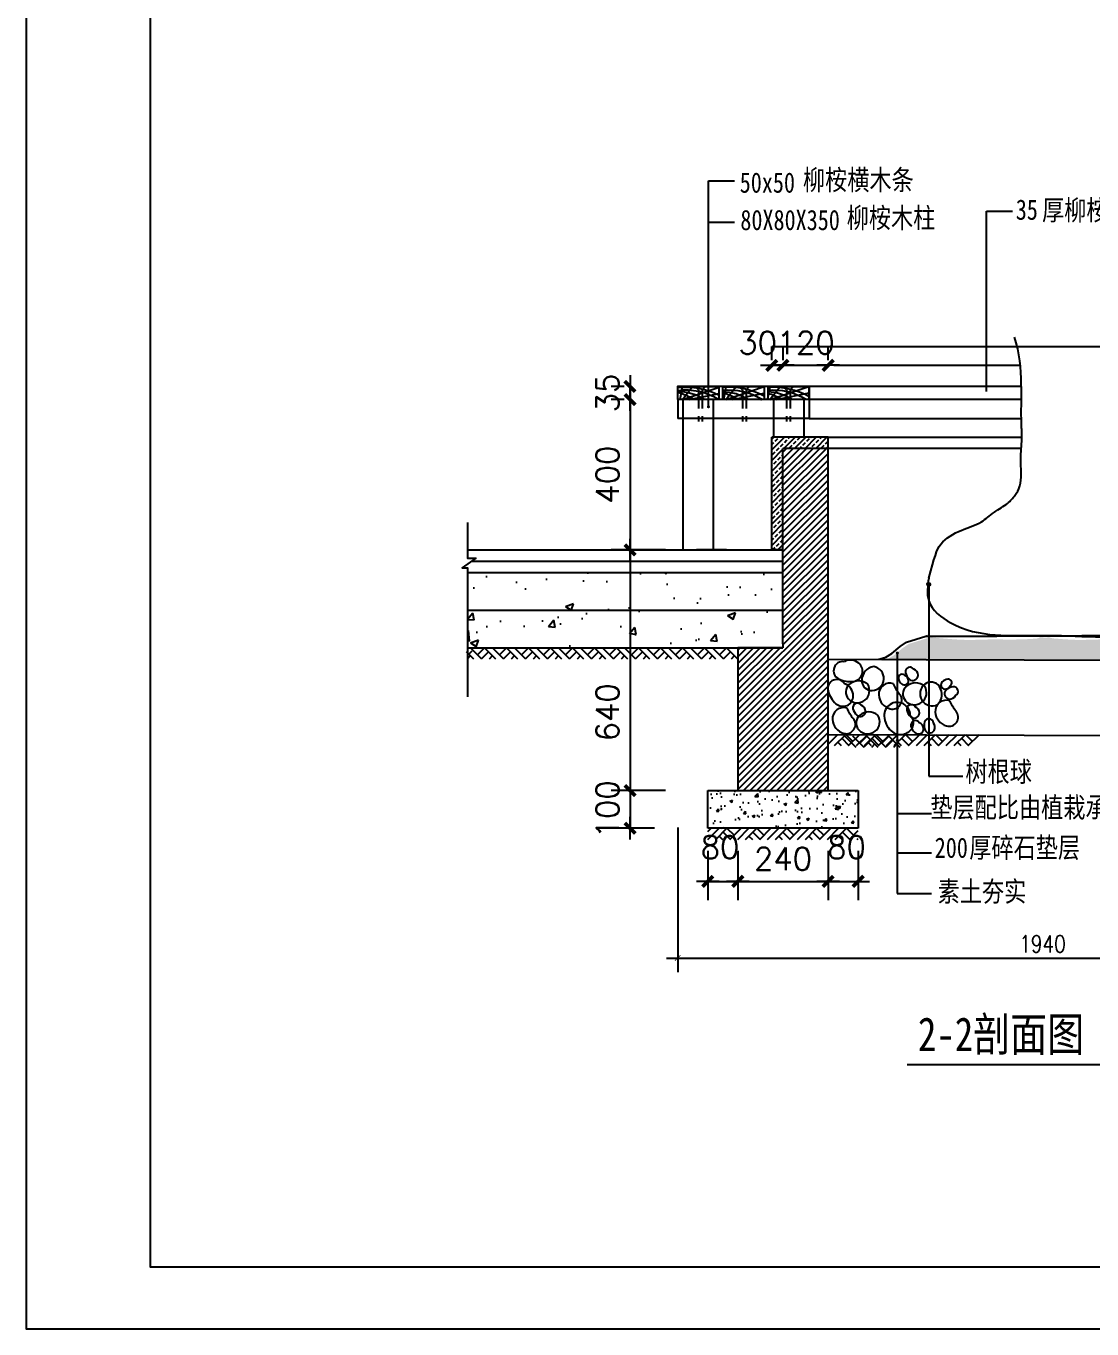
# Model space of a CAD drawing. Extents: x 1035948 to 1665131, y -158296 to 142149.
# Drawn here: x 1198964 to 1201798, y 9089 to 12554 of the extents above; entities that cross this region are included whole.
import ezdxf

# ---------------------------------------------------------------- set-up
doc = ezdxf.new("R2010")
doc.units = 0
doc.header["$LTSCALE"] = 200
doc.header["$MEASUREMENT"] = 0
doc.linetypes.add('DASH', pattern=[0.35, 0.25, -0.1])
doc.layers.get('0').update_dxf_attribs({"linetype": 'CONTINUOUS'})
doc.layers.get('DEFPOINTS').update_dxf_attribs({"linetype": 'CONTINUOUS'})
for name, color, linetype in [('1', 123, 'CONTINUOUS'), ('252', 252, 'CONTINUOUS'), ('HATCH', 7, 'CONTINUOUS'), ('LAYER5', 5, 'CONTINUOUS'), ('new', 7, 'CONTINUOUS'), ('PUB_DIM', 3, 'CONTINUOUS'), ('PUB_HATCH', 7, 'CONTINUOUS'), ('PUB_TEXT', 7, 'CONTINUOUS'), ('PUB_WINDW', 7, 'CONTINUOUS')]:
    doc.layers.add(name, color=color, linetype=linetype)
doc.styles.add('DIM_FONT', font='SIMPLEX.shx', dxfattribs={"width": 0.8})
doc.styles.add('HZ', font='simplex.shx', dxfattribs={"bigfont": 'hztxt.shx'})
doc.styles.add('仿宋', font='simfang0.ttf')
doc.dimstyles.new('DIMN20', dxfattribs={"dimscale": 0.2, "dimtxt": 300, "dimasz": 1, "dimexe": 250, "dimexo": 300, "dimgap": 150, "dimtad": 1, "dimdec": 0, "dimzin": 0, "dimdsep": 46, "dimtxsty": 'DIM_FONT', "dimblk": '_DIMX', "dimcen": 0.09, "dimclrt": 7, "dimadec": 0, "dimazin": 0, "dimtfac": 1, "dimtdec": 0, "dimtix": 1, "dimtmove": 2, "dimatfit": 3, "dimldrblk": '_DIMX', "dimfxl": 0, "dimtolj": 1, "dimtzin": 0, "dimarcsym": 0})
doc.dimstyles.new('DIMN80', dxfattribs={"dimscale": 0.8, "dimtxt": 300, "dimasz": 1, "dimexe": 250, "dimexo": 300, "dimgap": 150, "dimtad": 1, "dimdec": 0, "dimzin": 0, "dimdsep": 46, "dimtxsty": 'DIM_FONT', "dimblk": '_DIMX', "dimcen": 0.09, "dimclrt": 7, "dimadec": 0, "dimazin": 0, "dimtfac": 1, "dimtdec": 0, "dimtix": 1, "dimtmove": 2, "dimatfit": 3, "dimldrblk": '_DIMX', "dimfxl": 0, "dimtolj": 1, "dimtzin": 0, "dimarcsym": 0})
pattern_1 = [(45, (1194170.794, -16386.399), (-8.838835, 8.838835), [])]
pattern_2 = [(45, (1194170.794, -16336.4), (-14.142136, 14.142136), []), (45, (1194184.936, -16336.4), (-14.142136, 14.142136), [10, -5])]

# ---------------------------------------------------------------- blocks, each defined once
blk = doc.blocks.new('_DIMX')
blk.add_line((-150, 0), (150, 0))
at = {"const_width": 50}
blk.add_lwpolyline([(-70, -70), (70, 70)], dxfattribs=at)
blk = doc.blocks.new('*D684')
at = {"layer": 'DEFPOINTS', "color": 0}
for p in [(1200724.1, 11160.2), (1200570, 10520.2), (1200724.1, 10520.2)]:
    blk.add_point(p, dxfattribs=at)
at = {"layer": 'PUB_DIM', "color": 0, "lineweight": -2}
for p, q in [((1200664.1, 11160.2), (1200520, 11160.2)), ((1200570, 11160), (1200570, 10520.4)), ((1200664.1, 10520.2), (1200520, 10520.2))]:
    blk.add_line(p, q, dxfattribs=at)
at = {"layer": 'PUB_DIM', "color": 0, "lineweight": -2, "xscale": 0.2, "yscale": 0.2, "zscale": 0.2}
for p, rotation in [((1200570, 11160.2), 90), ((1200570, 10520.2), 270)]:
    blk.add_blockref('_DIMX', p, dxfattribs=dict(at, rotation=rotation))
at = {"layer": 'PUB_DIM', "color": 7, "insert": (1200510, 10728.5), "char_height": 60, "attachment_point": 5, "rotation": 90, "style": 'HZ'}
blk.add_mtext('\\A1;640', dxfattribs=at)
blk = doc.blocks.new('*D683')
at = {"layer": 'DEFPOINTS', "color": 0}
for p in [(1200694.7, 10520.2), (1200570, 10420.2), (1200694.7, 10420.2)]:
    blk.add_point(p, dxfattribs=at)
at = {"layer": 'PUB_DIM', "color": 0, "lineweight": -2}
for p, q in [((1200634.7, 10520.2), (1200520, 10520.2)), ((1200570, 10520.4), (1200570, 10520.6)), ((1200570, 10520.2), (1200570, 10420.2)), ((1200634.7, 10420.2), (1200520, 10420.2)), ((1200570, 10420), (1200570, 10419.8))]:
    blk.add_line(p, q, dxfattribs=at)
at = {"layer": 'PUB_DIM', "color": 0, "lineweight": -2, "xscale": 0.2, "yscale": 0.2, "zscale": 0.2}
for p, rotation in [((1200570, 10520.2), 270.0000000016675), ((1200570, 10420.2), 90.00000000166753)]:
    blk.add_blockref('_DIMX', p, dxfattribs=dict(at, rotation=rotation))
at = {"layer": 'PUB_DIM', "color": 7, "insert": (1200510, 10470.2), "char_height": 60, "attachment_point": 5, "rotation": 90, "style": 'HZ'}
blk.add_mtext('\\A1;100', dxfattribs=at)
blk = doc.blocks.new('*D682')
at = {"layer": 'DEFPOINTS', "color": 0}
for p in [(1200614.7, 11595.2), (1200570, 11560.2), (1200614.7, 11560.2)]:
    blk.add_point(p, dxfattribs=at)
at = {"layer": 'PUB_DIM', "color": 0, "lineweight": -2}
for p, q in [((1200554.7, 11595.2), (1200520, 11595.2)), ((1200570, 11595.4), (1200570, 11595.6)), ((1200570, 11595.2), (1200570, 11560.2)), ((1200554.7, 11560.2), (1200520, 11560.2)), ((1200570, 11560), (1200570, 11559.8))]:
    blk.add_line(p, q, dxfattribs=at)
at = {"layer": 'PUB_DIM', "color": 0, "lineweight": -2, "xscale": 0.2, "yscale": 0.2, "zscale": 0.2}
for p, rotation in [((1200570, 11595.2), 270), ((1200570, 11560.2), 90)]:
    blk.add_blockref('_DIMX', p, dxfattribs=dict(at, rotation=rotation))
at = {"layer": 'PUB_DIM', "color": 7, "insert": (1200510, 11577.7), "char_height": 60, "attachment_point": 5, "rotation": 90, "style": 'HZ'}
blk.add_mtext('\\A1;35', dxfattribs=at)
blk = doc.blocks.new('*D681')
at = {"layer": 'DEFPOINTS', "color": 0}
for p in [(1200614.7, 11560.2), (1200570, 11160.2), (1200614.7, 11160.2)]:
    blk.add_point(p, dxfattribs=at)
at = {"layer": 'PUB_DIM', "color": 0, "lineweight": -2}
for p, q in [((1200554.7, 11560.2), (1200520, 11560.2)), ((1200570, 11560), (1200570, 11160.4)), ((1200554.7, 11160.2), (1200520, 11160.2))]:
    blk.add_line(p, q, dxfattribs=at)
at = {"layer": 'PUB_DIM', "color": 0, "lineweight": -2, "xscale": 0.2, "yscale": 0.2, "zscale": 0.2}
for p, rotation in [((1200570, 11560.2), 90), ((1200570, 11160.2), 270)]:
    blk.add_blockref('_DIMX', p, dxfattribs=dict(at, rotation=rotation))
at = {"layer": 'PUB_DIM', "color": 7, "insert": (1200510, 11360.2), "char_height": 60, "attachment_point": 5, "rotation": 90, "style": 'HZ'}
blk.add_mtext('\\A1;400', dxfattribs=at)
blk = doc.blocks.new('*D680')
at = {"layer": 'DEFPOINTS', "color": 0}
for p in [(1200976.7, 11651.3), (1200946.7, 11605.1), (1200976.7, 11605.1)]:
    blk.add_point(p, dxfattribs=at)
at = {"layer": 'PUB_DIM', "color": 0, "lineweight": -2}
for p, q in [((1200946.7, 11665.1), (1200946.7, 11701.3)), ((1200976.7, 11665.1), (1200976.7, 11701.3)), ((1200946.5, 11651.3), (1200946.3, 11651.3)), ((1200946.7, 11651.3), (1200976.7, 11651.3)), ((1200976.9, 11651.3), (1200977.1, 11651.3))]:
    blk.add_line(p, q, dxfattribs=at)
at = {"layer": 'PUB_DIM', "color": 0, "lineweight": -2, "xscale": 0.2, "yscale": 0.2, "zscale": 0.2}
blk.add_blockref('_DIMX', (1200946.7, 11651.3), dxfattribs=at)
at = {"layer": 'PUB_DIM', "color": 0, "lineweight": -2, "xscale": 0.2, "yscale": 0.2, "zscale": 0.2, "rotation": 180}
blk.add_blockref('_DIMX', (1200976.7, 11651.3), dxfattribs=at)
at = {"layer": 'PUB_DIM', "color": 7, "insert": (1200909.3, 11711.3), "char_height": 60, "attachment_point": 5, "style": 'HZ'}
blk.add_mtext('\\A1;30', dxfattribs=at)
blk = doc.blocks.new('*D679')
at = {"layer": 'DEFPOINTS', "color": 0}
for p in [(1201096.7, 11651.3), (1200976.7, 11605.1), (1201096.7, 11605.1)]:
    blk.add_point(p, dxfattribs=at)
at = {"layer": 'PUB_DIM', "color": 0, "lineweight": -2}
for p, q in [((1200976.7, 11665.1), (1200976.7, 11701.3)), ((1201096.7, 11665.1), (1201096.7, 11701.3)), ((1200976.5, 11651.3), (1200976.3, 11651.3)), ((1200976.7, 11651.3), (1201096.7, 11651.3)), ((1201096.9, 11651.3), (1201097.1, 11651.3))]:
    blk.add_line(p, q, dxfattribs=at)
at = {"layer": 'PUB_DIM', "color": 0, "lineweight": -2, "xscale": 0.2, "yscale": 0.2, "zscale": 0.2}
blk.add_blockref('_DIMX', (1200976.7, 11651.3), dxfattribs=at)
at = {"layer": 'PUB_DIM', "color": 0, "lineweight": -2, "xscale": 0.2, "yscale": 0.2, "zscale": 0.2, "rotation": 180}
blk.add_blockref('_DIMX', (1201096.7, 11651.3), dxfattribs=at)
at = {"layer": 'PUB_DIM', "color": 7, "insert": (1201036.7, 11711.3), "char_height": 60, "attachment_point": 5, "style": 'HZ'}
blk.add_mtext('\\A1;120', dxfattribs=at)
blk = doc.blocks.new('*D678')
at = {"layer": 'DEFPOINTS', "color": 0}
for p in [(1200976.7, 11651.3), (1200946.7, 11605.1), (1200976.7, 11605.1)]:
    blk.add_point(p, dxfattribs=at)
at = {"layer": 'PUB_DIM', "color": 0, "lineweight": -2}
for p, q in [((1200946.7, 11665.1), (1200946.7, 11701.3)), ((1200976.7, 11665.1), (1200976.7, 11701.3)), ((1200946.5, 11651.3), (1200946.3, 11651.3)), ((1200946.7, 11651.3), (1200976.7, 11651.3)), ((1200976.9, 11651.3), (1200977.1, 11651.3))]:
    blk.add_line(p, q, dxfattribs=at)
at = {"layer": 'PUB_DIM', "color": 0, "lineweight": -2, "xscale": 0.2, "yscale": 0.2, "zscale": 0.2}
blk.add_blockref('_DIMX', (1200946.7, 11651.3), dxfattribs=at)
at = {"layer": 'PUB_DIM', "color": 0, "lineweight": -2, "xscale": 0.2, "yscale": 0.2, "zscale": 0.2, "rotation": 180}
blk.add_blockref('_DIMX', (1200976.7, 11651.3), dxfattribs=at)
at = {"layer": 'PUB_DIM', "color": 7, "insert": (1200909.3, 11711.3), "char_height": 60, "attachment_point": 5, "style": 'HZ'}
blk.add_mtext('\\A1;30', dxfattribs=at)
blk = doc.blocks.new('*D677')
at = {"layer": 'DEFPOINTS', "color": 0}
for p in [(1201096.7, 11651.3), (1200976.7, 11605.1), (1201096.7, 11605.1)]:
    blk.add_point(p, dxfattribs=at)
at = {"layer": 'PUB_DIM', "color": 0, "lineweight": -2}
for p, q in [((1200976.7, 11665.1), (1200976.7, 11701.3)), ((1201096.7, 11665.1), (1201096.7, 11701.3)), ((1200976.5, 11651.3), (1200976.3, 11651.3)), ((1200976.7, 11651.3), (1201096.7, 11651.3)), ((1201096.9, 11651.3), (1201097.1, 11651.3))]:
    blk.add_line(p, q, dxfattribs=at)
at = {"layer": 'PUB_DIM', "color": 0, "lineweight": -2, "xscale": 0.2, "yscale": 0.2, "zscale": 0.2}
blk.add_blockref('_DIMX', (1200976.7, 11651.3), dxfattribs=at)
at = {"layer": 'PUB_DIM', "color": 0, "lineweight": -2, "xscale": 0.2, "yscale": 0.2, "zscale": 0.2, "rotation": 180}
blk.add_blockref('_DIMX', (1201096.7, 11651.3), dxfattribs=at)
at = {"layer": 'PUB_DIM', "color": 7, "insert": (1201036.7, 11711.3), "char_height": 60, "attachment_point": 5, "style": 'HZ'}
blk.add_mtext('\\A1;120', dxfattribs=at)
blk = doc.blocks.new('*D676')
at = {"layer": 'DEFPOINTS', "color": 0}
for p in [(1201096.7, 10420.2), (1201176.7, 10420.2), (1201176.7, 10278.8)]:
    blk.add_point(p, dxfattribs=at)
at = {"layer": 'PUB_DIM', "color": 0, "lineweight": -2}
for p, q in [((1201096.7, 10360.2), (1201096.7, 10228.8)), ((1201176.7, 10360.2), (1201176.7, 10228.8)), ((1201096.9, 10278.8), (1201176.5, 10278.8))]:
    blk.add_line(p, q, dxfattribs=at)
at = {"layer": 'PUB_DIM', "color": 0, "lineweight": -2, "xscale": 0.2, "yscale": 0.2, "zscale": 0.2}
for p, rotation in [((1201096.7, 10278.8), 180.0000000016675), ((1201176.7, 10278.8), 1.667526652835144e-09)]:
    blk.add_blockref('_DIMX', p, dxfattribs=dict(at, rotation=rotation))
at = {"layer": 'PUB_DIM', "color": 7, "insert": (1201145.6, 10369.7), "char_height": 60, "attachment_point": 5, "rotation": 0, "style": 'HZ'}
blk.add_mtext('\\A1;80', dxfattribs=at)
blk = doc.blocks.new('*D675')
at = {"layer": 'DEFPOINTS', "color": 0}
for p in [(1200856.7, 10420.2), (1201096.7, 10420.2), (1201096.7, 10278.8)]:
    blk.add_point(p, dxfattribs=at)
at = {"layer": 'PUB_DIM', "color": 0, "lineweight": -2}
for p, q in [((1200856.7, 10360.2), (1200856.7, 10228.8)), ((1201096.7, 10360.2), (1201096.7, 10228.8)), ((1200856.9, 10278.8), (1201096.5, 10278.8))]:
    blk.add_line(p, q, dxfattribs=at)
at = {"layer": 'PUB_DIM', "color": 0, "lineweight": -2, "xscale": 0.2, "yscale": 0.2, "zscale": 0.2}
for p, rotation in [((1200856.7, 10278.8), 180.0000000016675), ((1201096.7, 10278.8), 1.667526652835144e-09)]:
    blk.add_blockref('_DIMX', p, dxfattribs=dict(at, rotation=rotation))
at = {"layer": 'PUB_DIM', "color": 7, "insert": (1200976.7, 10338.8), "char_height": 60, "attachment_point": 5, "rotation": 0, "style": 'HZ'}
blk.add_mtext('\\A1;240', dxfattribs=at)
blk = doc.blocks.new('*D674')
at = {"layer": 'DEFPOINTS', "color": 0}
for p in [(1200776.7, 10420.2), (1200856.7, 10420.2), (1200856.7, 10278.8)]:
    blk.add_point(p, dxfattribs=at)
at = {"layer": 'PUB_DIM', "color": 0, "lineweight": -2}
for p, q in [((1200776.7, 10360.2), (1200776.7, 10228.8)), ((1200856.7, 10360.2), (1200856.7, 10228.8)), ((1200776.9, 10278.8), (1200856.5, 10278.8))]:
    blk.add_line(p, q, dxfattribs=at)
at = {"layer": 'PUB_DIM', "color": 0, "lineweight": -2, "xscale": 0.2, "yscale": 0.2, "zscale": 0.2}
for p, rotation in [((1200776.7, 10278.8), 180.0000000016675), ((1200856.7, 10278.8), 1.667526652835144e-09)]:
    blk.add_blockref('_DIMX', p, dxfattribs=dict(at, rotation=rotation))
at = {"layer": 'PUB_DIM', "color": 7, "insert": (1200809.1, 10369.7), "char_height": 60, "attachment_point": 5, "rotation": 0, "style": 'HZ'}
blk.add_mtext('\\A1;80', dxfattribs=at)
blk = doc.blocks.new('_ARCHTICK')
at = {"color": 0, "linetype": 'ByBlock', "const_width": 0.15}
blk.add_lwpolyline([(-0.5, -0.5), (0.5, 0.5)], dxfattribs=at)
blk = doc.blocks.new('*D673')
at = {"layer": 'DEFPOINTS', "color": 0}
for p in [(1200696.7, 10482), (1202636.7, 10482), (1202636.7, 10075)]:
    blk.add_point(p, dxfattribs=at)
at = {"layer": 'PUB_DIM', "color": 0, "lineweight": -2}
for p, q in [((1200696.7, 10422), (1200696.7, 10037.5)), ((1202636.7, 10422), (1202636.7, 10037.5)), ((1200666.7, 10075), (1202666.7, 10075))]:
    blk.add_line(p, q, dxfattribs=at)
at = {"layer": 'PUB_DIM', "color": 0, "lineweight": -2, "xscale": 15, "yscale": 15, "zscale": 15, "rotation": 180}
blk.add_blockref('_ARCHTICK', (1200696.7, 10075), dxfattribs=at)
at = {"layer": 'PUB_DIM', "color": 0, "lineweight": -2, "xscale": 15, "yscale": 15, "zscale": 15}
blk.add_blockref('_ARCHTICK', (1202636.7, 10075), dxfattribs=at)
at = {"layer": 'PUB_DIM', "color": 7, "insert": (1201666.7, 10112.5), "char_height": 45, "attachment_point": 5, "style": 'DIM_FONT'}
blk.add_mtext('\\A1;1940', dxfattribs=at)

msp = doc.modelspace()

# ---------------------------------------------------------------- hatches: boundary and pattern name
h = msp.add_hatch()
h.set_pattern_fill('AR-CONC', color=256, scale=30, style=0)
h.set_pattern_definition([(50, (27411.55, -16081.58), (215.178055, -18.82564), [22.5, -247.5]), (355, (27411.55, -16081.58), (-41.6254, 225.65764), [18, -198]), (100.4514, (27429.48, -16083.14), (173.552815, 206.831863), [19.122057, -210.342634]), (46.1842, (27411.55, -16021.58), (320.172315, -49.655704), [33.75, -371.25]), (96.6356, (27438.23, -16025.7), (280.39881, 292.23536), [28.68309, -315.5139]), (351.1842, (27411.55, -16021.58), (280.39858, 292.23558), [27, -297]), (21, (27441.55, -16036.58), (179.072116, -120.785667), [22.5, -247.5]), (326, (27441.55, -16036.58), (72.9946, 217.545014), [18, -198]), (71.4514, (27456.47, -16046.64), (252.06679, 96.75915), [19.122057, -210.342634]), (37.5, (27411.55, -16081.58), (3.6479566, 99.868156), [0, -195.6, 0, -201, 0, -198.75]), (7.5, (27411.55, -16081.58), (78.920861, 118.323514), [0, -114.6, 0, -191.1, 0, -75.75]), (327.5, (27344.65, -16081.58), (160.146731, -6.7664615), [0, -75, 0, -234, 0, -310.5]), (317.5, (27314.65, -16081.58), (174.95585, 30.031495), [0, -97.5, 0, -155.4, 0, -220.5])])
h.paths.add_polyline_path([(1200138.23799, 11000.17721), (1200138.23799, 10900.17721), (1200976.68373, 10900.17721), (1200976.68373, 10910.17721), (1200976.68373, 11000.17721)])
h.paths.add_polyline_path([(1200976.68373, 11000.17721), (1200976.68373, 11100.17721), (1200138.23799, 11100.17721), (1200138.23799, 11000.17721)])
at = {"layer": 'HATCH'}
h = msp.add_hatch(dxfattribs=at)
h.set_pattern_fill('ANSI33', color=256, scale=80, style=0)
h.set_pattern_definition(pattern_2)
h.paths.add_polyline_path([(1200976.68373, 11160.17721), (1200946.68373, 11160.17721), (1200946.68373, 11460.17721), (1201096.68373, 11460.17721), (1201096.68373, 11430.17721), (1200976.68373, 11430.17721)])
h = msp.add_hatch(dxfattribs=at)
h.set_pattern_fill('ANSI33', color=256, scale=80, style=0)
h.set_pattern_definition(pattern_2)
h.paths.add_polyline_path([(1200976.68373, 11430.17721), (1201096.68373, 11430.17721), (1201096.68373, 11460.17721), (1200946.68373, 11460.17721), (1200946.68373, 11160.17721), (1200976.68373, 11160.17721)])
h = msp.add_hatch(dxfattribs=at)
h.set_pattern_fill('AR-SAND', color=252, scale=0.2, style=0)
h.set_pattern_definition([(37.5, (1004661.427, -846.874), (-0.32000626, 9.78826475), [0, -7.7216, 0, -8.636, 0, -8.255]), (7.5, (1004661.427, -846.874), (8.9904657, 14.336502), [0, -4.1656, 0, -6.9596, 0, -2.667]), (327.5, (1004655.179, -846.874), (15.8198474, 0.0287437), [0, -2.54, 0, -9.144, 0, -11.938]), (317.5, (1004655.179, -846.874), (15.27112905, 4.4585865), [0, -1.27, 0, -5.9944, 0, -6.858])])
h.paths.add_polyline_path([(1201795.88332, 10865.21172), (1201763.54582, 10880.12918), (1201746.49102, 10890.61914), (1201728.12431, 10906.35407), (1201700.57425, 10923.40025), (1201683.28453, 10927.90834), (1201680.79897, 10927.56509), (1201673.51474, 10926.69098), (1201666.30711, 10925.93463), (1201659.19135, 10925.27351), (1201652.18273, 10924.6851), (1201645.2813, 10924.15104), (1201638.4264, 10923.66973), (1201631.54218, 10923.24373), (1201624.55279, 10922.87559), (1201617.38236, 10922.56788), (1201609.95504, 10922.32317), (1201602.19498, 10922.14402), (1201594.02632, 10922.03298), (1201585.40778, 10921.98912), (1201576.43641, 10921.99742), (1201567.24382, 10922.03936), (1201557.96163, 10922.09643), (1201548.72146, 10922.15009), (1201539.65491, 10922.18184), (1201530.89362, 10922.17314), (1201522.56919, 10922.10549), (1201514.77246, 10921.96775), (1201507.43117, 10921.77835), (1201500.43226, 10921.56312), (1201493.66268, 10921.3479), (1201487.00938, 10921.1585), (1201480.35932, 10921.02075), (1201473.59943, 10920.96049), (1201466.61667, 10921.00353), (1201459.3261, 10921.16892), (1201451.7552, 10921.44851), (1201443.95958, 10921.82736), (1201435.99484, 10922.29055), (1201427.91657, 10922.82313), (1201419.78037, 10923.41018), (1201411.64185, 10924.03675), (1201403.5566, 10924.68792), (1201395.57581, 10925.35464), (1201387.73307, 10926.0515), (1201380.05753, 10926.79897), (1201372.57838, 10927.61751), (1201366.54623, 10928.37435), (1201362.10205, 10926.02274), (1201310.93765, 10910.28781), (1201293.88285, 10898.4866), (1201271.58042, 10880.12918), (1201255.83753, 10870.95047), (1201236.69871, 10865.21172)])
h = msp.add_hatch(dxfattribs=at)
h.set_pattern_fill('AR-SAND', color=252, scale=0.2, style=0)
h.set_pattern_definition([(37.5, (1004955.832, -846.874), (-0.32000626, 9.78826475), [0, -7.7216, 0, -8.636, 0, -8.255]), (7.5, (1004955.832, -846.874), (8.9904657, 14.336502), [0, -4.1656, 0, -6.9596, 0, -2.667]), (327.5, (1004949.584, -846.874), (15.8198474, 0.0287437), [0, -2.54, 0, -9.144, 0, -11.938]), (317.5, (1004949.584, -846.874), (15.27112905, 4.4585865), [0, -1.27, 0, -5.9944, 0, -6.858])])
h.paths.add_polyline_path([(1202090.28849, 10865.21172), (1202057.95099, 10880.12918), (1202040.89619, 10890.61914), (1202022.52948, 10906.35407), (1201994.97942, 10923.40025), (1201977.6897, 10927.90834), (1201975.20415, 10927.56509), (1201967.91991, 10926.69098), (1201960.71229, 10925.93463), (1201953.59653, 10925.27351), (1201946.5879, 10924.6851), (1201939.68647, 10924.15104), (1201932.83158, 10923.66973), (1201925.94736, 10923.24373), (1201918.95796, 10922.87559), (1201911.78753, 10922.56788), (1201904.36021, 10922.32317), (1201896.60015, 10922.14402), (1201888.43149, 10922.03298), (1201879.81296, 10921.98912), (1201870.84159, 10921.99742), (1201861.649, 10922.03936), (1201852.36681, 10922.09643), (1201843.12663, 10922.15009), (1201834.06009, 10922.18184), (1201825.29879, 10922.17314), (1201816.97436, 10922.10549), (1201809.17764, 10921.96775), (1201801.83635, 10921.77835), (1201794.83744, 10921.56312), (1201788.06786, 10921.3479), (1201781.41456, 10921.1585), (1201774.76449, 10921.02075), (1201768.0046, 10920.96049), (1201761.02184, 10921.00353), (1201753.73127, 10921.16892), (1201746.16037, 10921.44851), (1201738.36475, 10921.82736), (1201730.40001, 10922.29055), (1201722.32174, 10922.82313), (1201714.18554, 10923.41018), (1201706.04702, 10924.03675), (1201697.96177, 10924.68792), (1201689.98098, 10925.35464), (1201682.13824, 10926.0515), (1201674.46271, 10926.79897), (1201666.98356, 10927.61751), (1201660.9514, 10928.37435), (1201656.50723, 10926.02274), (1201605.34283, 10910.28781), (1201588.28803, 10898.4866), (1201565.9856, 10880.12918), (1201550.2427, 10870.95047), (1201531.10388, 10865.21172)])
at = {"layer": 'new'}
h = msp.add_hatch(dxfattribs=at)
h.set_pattern_fill('ANSI31', color=6, scale=100, style=0)
h.set_pattern_definition(pattern_1)
h.paths.add_polyline_path([(1200976.68373, 11430.17721), (1201096.68373, 11430.17721), (1201096.68373, 10520.17721), (1200856.68373, 10520.17721), (1200856.68373, 10900.17721), (1200976.68373, 10900.17721), (1200976.68373, 10910.17721)])
h = msp.add_hatch(dxfattribs=at)
h.set_pattern_fill('ANSI31', color=6, scale=100, style=0)
h.set_pattern_definition(pattern_1)
h.paths.add_polyline_path([(1200976.68373, 10910.17721), (1200976.68373, 10900.17721), (1200856.68373, 10900.17721), (1200856.68373, 10520.17721), (1201096.68373, 10520.17721), (1201096.68373, 11430.17721), (1200976.68373, 11430.17721)])
h = msp.add_hatch(dxfattribs=at)
h.set_pattern_fill('AN33C', color=6, scale=100, style=0)
h.set_pattern_definition([(50, (1194170.794, -16336.4), (71.72602, -6.27521), [7.5, -82.5]), (355, (1194170.794, -16336.4), (-13.87513, 75.21921), [6, -66]), (100.4514, (1194176.77, -16336.92), (57.85094, 68.94395), [6.37402, -70.11421]), (46.1842, (1194170.79, -16316.4), (106.7241, -16.5519), [11.25, -123.75]), (96.6356, (1194179.69, -16317.78), (93.46627, 97.4118), [9.56103, -105.1713]), (351.1842, (1194170.79, -16316.4), (93.4662, 97.41186), [9, -99]), (21, (1194180.794, -16321.4), (59.6907, -40.26189), [7.5, -82.5]), (326, (1194180.794, -16321.4), (24.33153, 72.515), [6, -66]), (71.4514, (1194185.77, -16324.754), (84.02226, 32.25305), [6.37402, -70.11421]), (37.5, (1194170.794, -16336.4), (1.215986, 33.289385), [0, -65.2, 0, -67, 0, -66.25]), (7.5, (1194170.794, -16336.4), (26.306954, 39.44117), [0, -38.2, 0, -63.7, 0, -25.25]), (327.5, (1194148.494, -16336.4), (53.382244, -2.255487), [0, -25, 0, -78, 0, -103.5]), (317.5, (1194138.494, -16336.4), (58.31862, 10.0105), [0, -32.5, 0, -51.8, 0, -73.5])])
h.paths.add_polyline_path([(1200856.68373, 10520.17721), (1200776.68373, 10520.17721), (1200776.68373, 10420.17721), (1200876.68373, 10420.17721), (1200976.68373, 10420.17721), (1201176.68373, 10420.17721), (1201176.68373, 10520.17721), (1201096.68373, 10520.17721)])
at = {"layer": 'PUB_TEXT'}
for points in [[(1200774.16571, 11541.01342, 1), (1200782.70819, 11541.01342, 1)], [(1200774.16571, 11541.01342, 1), (1200782.70819, 11541.01342, 1)], [(1201359.88585, 11068.83265, 1.000003197), (1201368.42834, 11068.83265, 1.000003197)], [(1201276.40096, 10885.95472, 1), (1201284.94345, 10885.95472, 1)], [(1201276.38709, 10738.86365, 1), (1201284.92958, 10738.86365, 1)], [(1201276.38709, 10653.97444, 1), (1201284.92958, 10653.97444, 1)]]:
    msp.add_hatch(color=256, dxfattribs=at).paths.add_polyline_path(points)

# ---------------------------------------------------------------- linework, layer by layer
for p, q in [((1200696.68373, 11595.17721), (1200806.68373, 11595.17721)), ((1200696.68373, 11560.17721), (1200696.68373, 11595.17721)), ((1200806.68373, 11560.17721), (1200806.68373, 11595.17721)), ((1200806.68373, 11560.17721), (1200806.68373, 11595.17721)), ((1200816.68373, 11560.17721), (1200816.68373, 11595.17721)), ((1200816.68373, 11595.17721), (1200926.68373, 11595.17721)), ((1200816.68373, 11560.17721), (1200816.68373, 11595.17721)), ((1200816.68373, 11595.17721), (1200926.68373, 11595.17721)), ((1200926.68373, 11595.17721), (1200926.68373, 11560.17721)), ((1200926.68373, 11595.17721), (1200926.68373, 11560.17721)), ((1200936.68373, 11595.17721), (1200936.68373, 11560.17721)), ((1200936.68373, 11595.17721), (1201046.68373, 11595.17721)), ((1200936.68373, 11595.17721), (1200936.68373, 11560.17721)), ((1200936.68373, 11595.17721), (1201046.68373, 11595.17721)), ((1201046.68373, 11595.17721), (1201046.68373, 11560.17721)), ((1201046.68373, 11595.17721), (1201046.68373, 11560.17721)), ((1200806.68373, 11560.17721), (1200696.68373, 11560.17721)), ((1200926.68373, 11560.17721), (1200816.68373, 11560.17721)), ((1200926.68373, 11560.17721), (1200816.68373, 11560.17721)), ((1201046.68373, 11560.17721), (1200936.68373, 11560.17721)), ((1201046.68373, 11560.17721), (1200936.68373, 11560.17721)), ((1200946.68373, 11160.17721), (1200946.68373, 11460.17721)), ((1201096.68373, 11460.17721), (1200946.68373, 11460.17721)), ((1200946.68373, 11160.17721), (1200946.68373, 11460.17721)), ((1201096.68373, 11460.17721), (1200946.68373, 11460.17721)), ((1201096.68373, 10520.17721), (1201096.68373, 11460.17721)), ((1201096.68373, 11430.17721), (1200976.68373, 11430.17721)), ((1200976.68373, 10910.17721), (1200976.68373, 11430.17721)), ((1201096.68373, 11430.17721), (1200976.68373, 11430.17721)), ((1200976.68373, 10910.17721), (1200976.68373, 11430.17721)), ((1200138.23799, 11160.17721), (1200976.68373, 11160.17721)), ((1200826.68373, 11160.17721), (1200746.68373, 11160.17721)), ((1200826.68373, 11160.17721), (1200746.68373, 11160.17721)), ((1200976.68373, 11160.17721), (1200946.68373, 11160.17721)), ((1200976.68373, 11160.17721), (1200946.68373, 11160.17721)), ((1200148.70573, 11130.17721), (1200976.68373, 11130.17721)), ((1200138.23799, 11100.17721), (1200976.68373, 11100.17721)), ((1200138.23799, 11000.17721), (1200976.68373, 11000.17721)), ((1200138.23799, 10900.17721), (1200976.68373, 10900.17721)), ((1200138.23799, 10900.17721), (1200976.68373, 10900.17721)), ((1201096.68373, 10669.75397), (1202236.68373, 10665.21167))]:
    msp.add_line(p, q)
at = {"color": 252}
for p, q in [((1200154.68373, 10870.17721), (1200135.18373, 10889.67721)), ((1200175.68373, 10870.17721), (1200145.68373, 10900.17721)), ((1200183.18373, 10900.17721), (1200164.43373, 10881.42721)), ((1200193.68373, 10889.67721), (1200174.93373, 10870.92721)), ((1200213.18373, 10870.17721), (1200183.18373, 10900.17721)), ((1200234.18373, 10870.17721), (1200204.18373, 10900.17721)), ((1200241.68373, 10900.17721), (1200222.93373, 10881.42721)), ((1200252.18373, 10889.67721), (1200233.43373, 10870.92721)), ((1200271.68373, 10870.17721), (1200241.68373, 10900.17721)), ((1200292.68373, 10870.17721), (1200262.68373, 10900.17721)), ((1200300.18373, 10900.17721), (1200281.43373, 10881.42721)), ((1200310.68373, 10889.67721), (1200291.93373, 10870.92721)), ((1200330.18373, 10870.17721), (1200300.18373, 10900.17721)), ((1200351.18373, 10870.17721), (1200321.18373, 10900.17721)), ((1200358.68373, 10900.17721), (1200339.93373, 10881.42721)), ((1200369.18373, 10889.67721), (1200350.43373, 10870.92721)), ((1200388.68373, 10870.17721), (1200358.68373, 10900.17721)), ((1200409.68373, 10870.17721), (1200379.68373, 10900.17721)), ((1200417.18373, 10900.17721), (1200398.43373, 10881.42721)), ((1200427.68373, 10889.67721), (1200408.93373, 10870.92721)), ((1200447.18373, 10870.17721), (1200417.18373, 10900.17721)), ((1200468.18373, 10870.17721), (1200438.18373, 10900.17721)), ((1200475.68373, 10900.17721), (1200456.93373, 10881.42721)), ((1200486.18373, 10889.67721), (1200467.43373, 10870.92721)), ((1200505.68373, 10870.17721), (1200475.68373, 10900.17721)), ((1200526.68373, 10870.17721), (1200496.68373, 10900.17721)), ((1200534.18373, 10900.17721), (1200515.43373, 10881.42721)), ((1200544.68373, 10889.67721), (1200525.93373, 10870.92721)), ((1200564.18373, 10870.17721), (1200534.18373, 10900.17721)), ((1200585.18373, 10870.17721), (1200555.18373, 10900.17721)), ((1200592.68373, 10900.17721), (1200573.93373, 10881.42721)), ((1200603.18373, 10889.67721), (1200584.43373, 10870.92721)), ((1200622.68373, 10870.17721), (1200592.68373, 10900.17721)), ((1200643.68373, 10870.17721), (1200613.68373, 10900.17721)), ((1200651.18373, 10900.17721), (1200632.43373, 10881.42721)), ((1200661.68373, 10889.67721), (1200642.93373, 10870.92721)), ((1200681.18373, 10870.17721), (1200651.18373, 10900.17721)), ((1200702.18373, 10870.17721), (1200672.18373, 10900.17721)), ((1200709.68373, 10900.17721), (1200690.93373, 10881.42721)), ((1200720.18373, 10889.67721), (1200701.43373, 10870.92721)), ((1200739.68373, 10870.17721), (1200709.68373, 10900.17721)), ((1200760.68373, 10870.17721), (1200730.68373, 10900.17721)), ((1200768.18373, 10900.17721), (1200749.43373, 10881.42721)), ((1200778.68373, 10889.67721), (1200759.93373, 10870.92721)), ((1200798.18373, 10870.17721), (1200768.18373, 10900.17721)), ((1200819.18373, 10870.17721), (1200789.18373, 10900.17721)), ((1200826.68373, 10900.17721), (1200807.93373, 10881.42721)), ((1200837.18373, 10889.67721), (1200818.43373, 10870.92721)), ((1200856.68373, 10870.17721), (1200826.68373, 10900.17721)), ((1200145.68373, 10879.17721), (1200136.68373, 10870.17721)), ((1200204.18373, 10879.17721), (1200195.18373, 10870.17721)), ((1200262.68373, 10879.17721), (1200253.68373, 10870.17721)), ((1200321.18373, 10879.17721), (1200312.18373, 10870.17721)), ((1200379.68373, 10879.17721), (1200370.68373, 10870.17721)), ((1200438.18373, 10879.17721), (1200429.18373, 10870.17721)), ((1200496.68373, 10879.17721), (1200487.68373, 10870.17721)), ((1200555.18373, 10879.17721), (1200546.18373, 10870.17721)), ((1200613.68373, 10879.17721), (1200604.68373, 10870.17721)), ((1200672.18373, 10879.17721), (1200663.18373, 10870.17721)), ((1200730.68373, 10879.17721), (1200721.68373, 10870.17721)), ((1200789.18373, 10879.17721), (1200780.18373, 10870.17721)), ((1200847.68373, 10879.17721), (1200838.68373, 10870.17721)), ((1201096.68373, 10643.75397), (1201122.68373, 10669.75397)), ((1201113.68373, 10639.75397), (1201143.68373, 10669.75397)), ((1201122.68373, 10648.75397), (1201131.68373, 10639.75397)), ((1201133.18373, 10659.25397), (1201151.93373, 10640.50397)), ((1201171.21812, 10635.21167), (1201141.21812, 10665.21167)), ((1201143.68373, 10669.75397), (1201162.43373, 10651.00397)), ((1201151.18373, 10639.75397), (1201181.18373, 10669.75397)), ((1201192.21812, 10635.21167), (1201162.21812, 10665.21167)), ((1201172.18373, 10639.75397), (1201202.18373, 10669.75397)), ((1201199.71812, 10665.21167), (1201180.96812, 10646.46167)), ((1201210.21812, 10654.71167), (1201191.46812, 10635.96167)), ((1201193.18373, 10639.75397), (1201223.18373, 10669.75397)), ((1201229.71812, 10635.21167), (1201199.71812, 10665.21167)), ((1201202.18373, 10648.75397), (1201211.18373, 10639.75397)), ((1201220.71812, 10644.21167), (1201211.71812, 10635.21167)), ((1201212.68373, 10659.25397), (1201231.43373, 10640.50397)), ((1201250.71812, 10635.21167), (1201220.71812, 10665.21167)), ((1201223.18373, 10669.75397), (1201241.93373, 10651.00397)), ((1201223.18373, 10669.75397), (1201241.93373, 10651.00397)), ((1201230.68373, 10639.75397), (1201260.68373, 10669.75397)), ((1201258.21812, 10665.21167), (1201239.46812, 10646.46167)), ((1201268.71812, 10654.71167), (1201249.96812, 10635.96167)), ((1201251.68373, 10639.75397), (1201281.68373, 10669.75397)), ((1201288.21812, 10635.21167), (1201258.21812, 10665.21167)), ((1201279.21812, 10644.21167), (1201270.21812, 10635.21167)), ((1201272.68373, 10639.75397), (1201302.68373, 10669.75397)), ((1201281.68373, 10648.75397), (1201290.68373, 10639.75397)), ((1201292.18373, 10659.25397), (1201310.93373, 10640.50397)), ((1201302.68373, 10669.75397), (1201321.43373, 10651.00397)), ((1201310.18373, 10639.75397), (1201340.18373, 10669.75397)), ((1201331.18373, 10639.75397), (1201361.18373, 10669.75397)), ((1201352.18373, 10639.75397), (1201382.18373, 10669.75397)), ((1201361.18373, 10648.75397), (1201370.18373, 10639.75397)), ((1201371.68373, 10659.25397), (1201390.43373, 10640.50397)), ((1201382.18373, 10669.75397), (1201400.93373, 10651.00397)), ((1201389.68373, 10639.75397), (1201419.68373, 10669.75397)), ((1201410.68373, 10639.75397), (1201440.68373, 10669.75397)), ((1201431.68373, 10639.75397), (1201461.68373, 10669.75397)), ((1201440.68373, 10648.75397), (1201449.68373, 10639.75397)), ((1201451.18373, 10659.25397), (1201469.93373, 10640.50397)), ((1201461.68373, 10669.75397), (1201480.43373, 10651.00397)), ((1201469.18373, 10639.75397), (1201499.18373, 10669.75397))]:
    msp.add_line(p, q, dxfattribs=at)
at = {"color": 151}
msp.add_lwpolyline([(1208765.23416, 9088.51561), (1208765.23416, 16018.51561), (1198964.23416, 16018.51561), (1198964.23416, 9088.51561)], close=True, dxfattribs=at)
at = {"color": 5}
msp.add_lwpolyline([(1208600.23416, 9253.51561), (1208600.23416, 15853.51561), (1199294.23416, 15853.51561), (1199294.23416, 9253.51561)], close=True, dxfattribs=at)
msp.add_lwpolyline([(1200138.23799, 11233.49619), (1200138.23799, 11138.10042), (1200160.0304, 11138.10042), (1200123.70972, 11112.68894), (1200138.23799, 11112.68894), (1200138.23799, 10770.03343)])
at = {"layer": '1'}
msp.add_lwpolyline([(1201231.13827, 10869.75402), (1201250.27709, 10875.49277), (1201266.01998, 10884.67148), (1201288.32242, 10903.02891), (1201305.37722, 10914.83011), (1201356.54162, 10930.56505), (1201360.98579, 10932.91666)], dxfattribs=at)
msp.add_open_spline([(1201364.15709, 11085.27869), (1201379.93291, 11140.16879), (1201389.15062, 11181.96363), (1201452.82349, 11215.45917), (1201501.79918, 11229.20527), (1201535.17893, 11260.35316), (1201575.10961, 11282.80057), (1201592.98023, 11303.76259), (1201607.99022, 11326.54565), (1201610.58735, 11365.48099), (1201607.59224, 11410.07673), (1201613.18448, 11451.1399), (1201609.03435, 11516.50591), (1201612.4408, 11585.6652), (1201606.72764, 11686.13926), (1201591.95136, 11725.7393)], degree=3, knots=[0, 0, 0, 0, 24.1811338034, 49.9901688229, 76.2408944507, 95.5074174969, 113.0231740205, 127.7911363674, 141.8488588456, 153.7548218863, 169.1100580411, 193.6260281403, 212.4502412067, 260.3148527966, 300.7337159003, 300.7337159003, 300.7337159003, 300.7337159003], dxfattribs=at)
for points in [[(1201364.15709, 11085.27869), (1201364.15709, 11025.03735), (1201422.87548, 10966.04656), (1201661.92553, 10933.0907), (1201960.14284, 10933.0907), (1202052.14548, 10964.79601), (1202074.23677, 11045.85846), (1202057.55459, 11122.1495)], [(1201356.54162, 10930.56505), (1201960.14284, 10933.0907)]]:
    msp.add_spline(points, degree=3, dxfattribs=at)
at = {"layer": '252'}
for p, q in [((1200703.13957, 11560.17721), (1200709.29231, 11595.17721)), ((1200709.11571, 11560.17721), (1200736.18062, 11595.17721)), ((1200709.69984, 11560.17721), (1200806.68373, 11593.13805)), ((1200726.9064, 11560.17721), (1200806.68373, 11576.35488)), ((1200726.9064, 11560.17721), (1200806.68373, 11576.35488)), ((1200819.13957, 11560.17721), (1200825.29231, 11595.17721)), ((1200819.13957, 11560.17721), (1200825.29231, 11595.17721)), ((1200825.11571, 11560.17721), (1200852.18062, 11595.17721)), ((1200825.11571, 11560.17721), (1200852.18062, 11595.17721)), ((1200825.69984, 11560.17721), (1200926.68373, 11594.49749)), ((1200825.69984, 11560.17721), (1200926.68373, 11594.49749)), ((1200842.9064, 11560.17721), (1200926.68373, 11577.16602)), ((1200842.9064, 11560.17721), (1200926.68373, 11577.16602)), ((1200936.68373, 11563.27271), (1200942.29231, 11595.17721)), ((1200936.68373, 11563.27271), (1200942.29231, 11595.17721)), ((1200942.11571, 11560.17721), (1200969.18062, 11595.17721)), ((1200942.11571, 11560.17721), (1200969.18062, 11595.17721)), ((1200942.69984, 11560.17721), (1201045.68373, 11595.17721)), ((1200942.69984, 11560.17721), (1201045.68373, 11595.17721)), ((1200959.9064, 11560.17721), (1201046.68373, 11577.77438)), ((1200959.9064, 11560.17721), (1201046.68373, 11577.77438)), ((1200816.68373, 11560.17721), (1200806.68373, 11560.17721)), ((1200816.68373, 11560.17721), (1200806.68373, 11560.17721)), ((1200936.68373, 11560.17721), (1200926.68373, 11560.17721)), ((1200936.68373, 11560.17721), (1200926.68373, 11560.17721))]:
    msp.add_line(p, q, dxfattribs=at)
at = {"layer": '252', "linetype": 'DASH'}
for p, q in [((1200751.84931, 11586.4475), (1200743.1196, 11595.17721)), ((1200751.84931, 11586.4475), (1200743.1196, 11595.17721)), ((1200751.84931, 11586.4475), (1200751.84931, 11502.16656)), ((1200751.84931, 11586.4475), (1200751.84931, 11502.16656)), ((1200761.84931, 11586.4475), (1200770.57901, 11595.17721)), ((1200761.84931, 11586.4475), (1200770.57901, 11595.17721)), ((1200761.84931, 11586.4475), (1200761.84931, 11502.16656)), ((1200761.84931, 11586.4475), (1200761.84931, 11502.16656)), ((1200868.84931, 11586.4475), (1200860.1196, 11595.17721)), ((1200868.84931, 11586.4475), (1200860.1196, 11595.17721)), ((1200868.84931, 11586.4475), (1200868.84931, 11502.16656)), ((1200868.84931, 11586.4475), (1200868.84931, 11502.16656)), ((1200878.84931, 11586.4475), (1200887.57901, 11595.17721)), ((1200878.84931, 11586.4475), (1200887.57901, 11595.17721)), ((1200878.84931, 11586.4475), (1200878.84931, 11502.16656)), ((1200878.84931, 11586.4475), (1200878.84931, 11502.16656)), ((1200985.84931, 11586.4475), (1200977.1196, 11595.17721)), ((1200985.84931, 11586.4475), (1200977.1196, 11595.17721)), ((1200985.84931, 11586.4475), (1200985.84931, 11502.16656)), ((1200985.84931, 11586.4475), (1200985.84931, 11502.16656)), ((1200995.84931, 11586.4475), (1201004.57901, 11595.17721)), ((1200995.84931, 11586.4475), (1201004.57901, 11595.17721)), ((1200995.84931, 11586.4475), (1200995.84931, 11502.16656)), ((1200995.84931, 11586.4475), (1200995.84931, 11502.16656))]:
    msp.add_line(p, q, dxfattribs=at)
at = {"layer": '252'}
for centre, radius, start, end in [((1200717.95547, 11398.7211), 194.05701, 62.79163264, 96.25869772), ((1200717.56081, 11418.34265), 166.66753, 58.32091969, 97.1556569), ((1200698.10756, 11450.76704), 129.8832, 57.39161016, 90.57690331), ((1200659.25829, 11425.46934), 157.41043, 58.84542915, 76.20229905), ((1200833.95547, 11398.7211), 194.05701, 61.45555596, 95.10627788), ((1200833.95547, 11398.7211), 194.05701, 61.45555596, 95.10627788), ((1200833.56081, 11418.34265), 166.66753, 58.32091969, 95.81184354), ((1200833.56081, 11418.34265), 166.66753, 58.32091969, 95.81184354), ((1200814.10756, 11450.76704), 129.8832, 57.39161016, 88.86349182), ((1200814.10756, 11450.76704), 129.8832, 57.39161016, 88.86349182), ((1200775.25829, 11425.46934), 157.41043, 58.84542915, 74.74185561), ((1200775.25829, 11425.46934), 157.41043, 58.84542915, 74.74185561), ((1200950.95547, 11398.7211), 194.05701, 60.44230797, 94.21757189), ((1200950.95547, 11398.7211), 194.05701, 60.44230797, 94.21757189), ((1200950.56081, 11418.34265), 166.66753, 58.32091969, 94.77609273), ((1200950.56081, 11418.34265), 166.66753, 58.32091969, 94.77609273), ((1200931.10756, 11450.76704), 129.8832, 57.39161016, 87.53941076), ((1200931.10756, 11450.76704), 129.8832, 57.39161016, 87.53941076), ((1200892.25829, 11425.46934), 157.41043, 58.84542915, 73.60684723), ((1200892.25829, 11425.46934), 157.41043, 58.84542915, 73.60684723)]:
    msp.add_arc(centre, radius, start, end, dxfattribs=at)
at = {"layer": 'HATCH'}
for p, q in [((1200696.68373, 11560.17721), (1200696.68373, 11595.17721)), ((1201610.32948, 11595.17721), (1200696.68373, 11595.17721)), ((1200696.68373, 11560.17721), (1200696.68373, 11510.17721)), ((1200711.68373, 11160.17721), (1200711.68373, 11560.17721)), ((1200791.68373, 11160.17721), (1200791.68373, 11560.17721)), ((1200791.68373, 11160.17721), (1200791.68373, 11560.17721)), ((1201610.50021, 11560.17721), (1200936.68373, 11560.17721)), ((1200951.83671, 11560.17721), (1200951.83671, 11460.17721)), ((1200951.83671, 11560.17721), (1200951.83671, 11460.17721)), ((1201031.83671, 11560.17721), (1201031.83671, 11460.17721)), ((1201031.83671, 11560.17721), (1201031.83671, 11460.17721)), ((1201046.68373, 11560.17721), (1201046.68373, 11510.17721)), ((1201046.68373, 11560.17721), (1201046.68373, 11510.17721)), ((1201046.68373, 11510.17721), (1200696.68373, 11510.17721)), ((1201046.68373, 11510.17721), (1201610.41874, 11510.17721)), ((1201096.68373, 11460.17721), (1201611.83346, 11460.17721))]:
    msp.add_line(p, q, dxfattribs=at)
at = {"layer": 'HATCH', "color": 252}
for points in [[(1201139.11213, 10862.90887, 0.8504891808), (1201124.12581, 10817.81247, 0.153059581), (1201163.79135, 10810.66359, 0.6472187446), (1201178.56258, 10859.01127, 0.3203263032)], [(1201217.85078, 10850.17266, 0.3636930629), (1201185.96183, 10813.74656, 0.4312781556), (1201213.90851, 10786.21684, 0.9064763152), (1201217.85078, 10850.17266)], [(1201217.85078, 10850.17266, 0.3636930629), (1201185.96183, 10813.74656, 0.4312781556), (1201213.90851, 10786.21684, 0.9064763152), (1201217.85078, 10850.17266)], [(1201324.22476, 10843.00585, 0.8504891808), (1201302.32354, 10833.79144, 0.153059581), (1201312.6978, 10816.51457, 0.6472187446), (1201335.75133, 10826.8807, 0.3203263032)], [(1201140.48619, 10804.37469, 0.8504891808), (1201096.68375, 10785.94588, 0.153059581), (1201117.43228, 10751.39214, 0.6472187446), (1201163.53935, 10772.12439, 0.3203263032)], [(1201201.79383, 10803.12713, 0.3636930629), (1201153.38137, 10803.12713, 0.4312781556), (1201151.07598, 10763.96608, 0.9064763152), (1201201.79383, 10803.12713)], [(1201301.22085, 10825.36546, 0.8504891808), (1201283.69988, 10817.99394, 0.153059581), (1201291.99929, 10804.17244, 0.6472187446), (1201310.44211, 10812.46534, 0.3203263032)], [(1201420.39494, 10798.11554, 0.8504891808), (1201414.83765, 10816.29356, 0.153059581), (1201400.24598, 10809.43811, 0.6472187446), (1201406.62645, 10790.24958, 0.3203263032)], [(1201270.6426, 10804.57365, 0.5350983705), (1201231.45094, 10774.62723, 0.3194273649), (1201261.42103, 10737.76961, 0.7336178373), (1201286.78034, 10776.93066, -0.0815753059)], [(1201353.37932, 10797.79924, 0.3636930629), (1201304.96685, 10797.79924, 0.4312781556), (1201302.66146, 10758.63819, 0.9064763152), (1201353.37932, 10797.79924)], [(1201387.68301, 10749.02042, 0.3636930629), (1201392.59099, 10797.18346, 0.4312781556), (1201353.86541, 10803.44705, 0.9064763152), (1201387.68301, 10749.02042)], [(1201435.61235, 10773.4418, 0.8504891808), (1201428.66573, 10796.16433, 0.153059581), (1201410.42615, 10787.59501, 0.6472187446), (1201418.40173, 10763.60935, 0.3203263032)], [(1201184.67592, 10747.16865, 0.8504891808), (1201162.7747, 10737.95425, 0.153059581), (1201173.14897, 10720.67738, 0.6472187446), (1201196.2025, 10731.0435, 0.3203263032)], [(1201314.78768, 10720.35861, 1.0338598859), (1201245.62669, 10718.05518, 0.1889814874), (1201264.06982, 10678.89413, 0.5170174696), (1201321.70385, 10690.41175, 0.3348252704)], [(1201327.86892, 10742.97584, 0.8504891808), (1201305.9677, 10733.76144, 0.153059581), (1201316.34196, 10716.48457, 0.6472187446), (1201339.3955, 10726.85069, 0.3203263032)], [(1201420.67565, 10758.89628, 0.5350983705), (1201381.48399, 10728.94986, 0.3194273649), (1201411.45408, 10692.09225, 0.7336178373), (1201436.81339, 10731.25329, -0.0815753059)], [(1201147.37041, 10739.28943, 0.5350983705), (1201108.17875, 10709.343, 0.3194273649), (1201138.14885, 10672.48539, 0.7336178373), (1201163.50816, 10711.64644, -0.0815753059)], [(1201229.17792, 10720.59169, 0.3636930629), (1201180.76546, 10720.59169, 0.4312781556), (1201178.46007, 10681.43064, 0.9064763152), (1201229.17792, 10720.59169)], [(1201376.52697, 10699.98303, 0.8504891808), (1201352.93914, 10702.8436, 0.153059581), (1201353.37918, 10682.6961, 0.6472187446), (1201378.53882, 10680.26413, 0.3203263032)], [(1201338.85745, 10700.88824, 0.8504891808), (1201316.95623, 10691.67384, 0.153059581), (1201327.33049, 10674.39697, 0.6472187446), (1201350.38403, 10684.76309, 0.3203263032)]]:
    msp.add_lwpolyline(points, format="xyb", close=True, dxfattribs=at)
at = {"layer": 'LAYER5', "linetype": 'Continuous'}
msp.add_line((1201306.68677, 9791.48581), (1202024.03587, 9791.48581), dxfattribs=at)
at = {"layer": 'new'}
for p, q in [((1200856.68373, 10900.17721), (1200856.68373, 10520.17721)), ((1200976.68373, 10900.17721), (1200856.68373, 10900.17721)), ((1200976.68373, 10900.17721), (1200856.68373, 10900.17721)), ((1200976.68373, 10900.17721), (1200856.68373, 10900.17721)), ((1200976.68373, 10900.17721), (1200856.68373, 10900.17721)), ((1200856.68373, 10900.17721), (1200856.68373, 10520.17721)), ((1200976.68373, 10900.17721), (1200856.68373, 10900.17721)), ((1200976.68373, 10900.17721), (1200856.68373, 10900.17721)), ((1200976.68373, 10910.17721), (1200976.68373, 10900.17721)), ((1200976.68373, 10910.17721), (1200976.68373, 10900.17721)), ((1200776.68373, 10520.17721), (1200856.68373, 10520.17721)), ((1200776.68373, 10420.17721), (1200776.68373, 10520.17721)), ((1200856.68373, 10520.17721), (1201096.68373, 10520.17721)), ((1201096.68373, 10520.17721), (1201176.68373, 10520.17721)), ((1201176.68373, 10520.17721), (1201176.68373, 10420.17721)), ((1200876.68373, 10420.17721), (1200776.68373, 10420.17721)), ((1200976.68373, 10420.17721), (1200876.68373, 10420.17721)), ((1201176.68373, 10420.17721), (1200976.68373, 10420.17721))]:
    msp.add_line(p, q, dxfattribs=at)
at = {"layer": 'PUB_DIM'}
for p, q in [((1200946.68373, 11701.27489), (1202386.68373, 11701.27489)), ((1201111.68373, 11651.27489), (1201607.59507, 11651.54224))]:
    msp.add_line(p, q, dxfattribs=at)
at = {"layer": 'PUB_HATCH'}
for p, q in [((1200138.23799, 10879.95807), (1200150.23799, 10891.95807)), ((1200776.68373, 10390.17721), (1200806.68373, 10420.17721)), ((1200776.68373, 10411.17721), (1200785.68373, 10420.17721)), ((1200797.68373, 10390.17721), (1200827.68373, 10420.17721)), ((1200806.68373, 10399.17721), (1200815.68373, 10390.17721)), ((1200817.18373, 10409.67721), (1200835.93373, 10390.92721)), ((1200827.68373, 10420.17721), (1200846.43373, 10401.42721)), ((1200835.18373, 10390.17721), (1200865.18373, 10420.17721)), ((1200856.18373, 10390.17721), (1200886.18373, 10420.17721)), ((1200877.18373, 10390.17721), (1200907.18373, 10420.17721)), ((1200886.18373, 10399.17721), (1200895.18373, 10390.17721)), ((1200896.68373, 10409.67721), (1200915.43373, 10390.92721)), ((1200907.18373, 10420.17721), (1200925.93373, 10401.42721)), ((1200914.68373, 10390.17721), (1200944.68373, 10420.17721)), ((1200935.68373, 10390.17721), (1200965.68373, 10420.17721)), ((1200956.68373, 10390.17721), (1200986.68373, 10420.17721)), ((1200965.68373, 10399.17721), (1200974.68373, 10390.17721)), ((1200976.18373, 10409.67721), (1200994.93373, 10390.92721)), ((1200986.68373, 10420.17721), (1201005.43373, 10401.42721)), ((1200994.18373, 10390.17721), (1201024.18373, 10420.17721)), ((1201015.18373, 10390.17721), (1201045.18373, 10420.17721)), ((1201036.18373, 10390.17721), (1201066.18373, 10420.17721)), ((1201045.18373, 10399.17721), (1201054.18373, 10390.17721)), ((1201055.68373, 10409.67721), (1201074.43373, 10390.92721)), ((1201066.18373, 10420.17721), (1201084.93373, 10401.42721)), ((1201073.68373, 10390.17721), (1201103.68373, 10420.17721)), ((1201094.68373, 10390.17721), (1201124.68373, 10420.17721)), ((1201115.68373, 10390.17721), (1201145.68373, 10420.17721)), ((1201124.68373, 10399.17721), (1201133.68373, 10390.17721)), ((1201135.18373, 10409.67721), (1201153.93373, 10390.92721)), ((1201145.68373, 10420.17721), (1201164.43373, 10401.42721)), ((1201153.18373, 10390.17721), (1201176.68373, 10413.67721)), ((1201174.18373, 10390.17721), (1201176.68373, 10392.67721))]:
    msp.add_line(p, q, dxfattribs=at)
at = {"layer": 'PUB_TEXT'}
for p, q in [((1200778.50994, 11541.86481), (1200778.50994, 12142.29957)), ((1200778.50994, 12142.29957), (1200847.94279, 12142.29957)), ((1201517.84203, 12061.25331), (1201587.27488, 12061.25331)), ((1201517.84203, 11581.30767), (1201517.84203, 12061.25331)), ((1200778.50994, 12032.09942), (1200847.94279, 12032.09942)), ((1201364.15709, 11073.10389), (1201364.15709, 10558.3197)), ((1201280.59119, 10885.02853), (1201280.59119, 10246.89879)), ((1201364.15709, 10558.3197), (1201455.14803, 10558.3197)), ((1201280.59119, 10459.52641), (1201371.32632, 10459.52641)), ((1201280.59119, 10354.4934), (1201371.32632, 10354.4934)), ((1201280.59119, 10246.89879), (1201371.32632, 10246.89879))]:
    msp.add_line(p, q, dxfattribs=at)
msp.add_circle((1201364.15709, 11068.83265), 4.27124, dxfattribs=at)
at = {"layer": 'PUB_WINDW'}
for p, q in [((1201046.68373, 11560.17721), (1201046.68373, 11595.17721)), ((1201046.68373, 11560.17721), (1201046.68373, 11595.17721)), ((1201610.34326, 11430.17721), (1201096.68373, 11430.17721)), ((1201096.68373, 10869.75402), (1202236.68373, 10865.77716)), ((1201096.68373, 10669.75402), (1202236.68373, 10665.43871))]:
    msp.add_line(p, q, dxfattribs=at)
for p in [(1200696.68373, 11595.17721), (1200953.3504, 11595.17721), (1200953.3504, 11595.17721), (1200918.3504, 11560.17721), (1200918.3504, 11560.17721)]:
    msp.add_point(p, dxfattribs=at)

# ---------------------------------------------------------------- texts
at = {"layer": 'PUB_TEXT', "color": 3, "style": '仿宋', "width": 0.8}
for s, p in [('50x50', (1200861.61472, 12110.31155)), ('柳桉横木条', (1201029.70781, 12117.49164)), ('厚柳桉木条刷清漆', (1201665.32744, 12036.96563)), ('80X80X350', (1200863.35569, 12010.79207)), ('柳桉木柱', (1201146.04771, 12016.57901)), ('35', (1201595.55649, 12038.3835)), ('树根球', (1201461.56069, 10543.73731)), ('垫层配比由植栽承包商确定', (1201368.3856, 10448.63283)), ('厚碎石垫层', (1201471.85619, 10341.76693)), ('200', (1201380.08391, 10341.38217)), ('素土夯实', (1201387.92207, 10225.04031))]:
    msp.add_text(s, height=54, dxfattribs=at).set_placement(p)
at = {"layer": 'PUB_TEXT', "style": '仿宋', "width": 0.8}
msp.add_text('2-2剖面图', height=90, dxfattribs=at).set_placement((1201335.44223, 9827.32302))

# ---------------------------------------------------------------- dimensions: what is measured, and where the dimension line sits
at = {"layer": 'PUB_DIM'}
for base, p1, p2, angle, picture, middle, dimtype in [((1200976.68373, 11651.27489), (1200946.68373, 11605.13079), (1200976.68373, 11605.13079), 360, '*D680', (1200909.28742, 11711.27489), 161), ((1200976.68373, 11651.27489), (1200946.68373, 11605.13079), (1200976.68373, 11605.13079), 360, '*D678', (1200909.28742, 11711.27489), 161), ((1200570.00756, 10520.17724), (1200724.14195, 11160.17721), (1200724.14195, 10520.17724), 90, '*D684', (1200510.00756, 10728.53398), 160), ((1200856.68738, 10278.75964), (1200776.68738, 10420.17721), (1200856.68738, 10420.17721), 0, '*D674', (1200809.1432, 10369.71121), 161), ((1201176.68738, 10278.75964), (1201096.68738, 10420.17721), (1201176.68738, 10420.17721), 0, '*D676', (1201145.61131, 10369.71121), 161)]:
    dim = msp.add_linear_dim(base=base, p1=p1, p2=p2, angle=angle, dimstyle='DIMN20', override={"dimtxsty": 'HZ'}, dxfattribs=at)
    dim.commit()
    dim.dimension.update_dxf_attribs({"geometry": picture, "text_midpoint": middle, "dimtype": dimtype})
for p1, p2, distance, picture, middle in [((1200976.68373, 11605.13079), (1201096.68373, 11605.13079), 46.14411, '*D679', (1201036.68373, 11711.27489)), ((1200976.68373, 11605.13079), (1201096.68373, 11605.13079), 46.14411, '*D677', (1201036.68373, 11711.27489)), ((1200614.70323, 11595.17721), (1200614.70323, 11560.17721), -44.69567, '*D682', (1200510.00756, 11577.67721)), ((1200614.70323, 11560.17721), (1200614.70323, 11160.17721), -44.69567, '*D681', (1200510.00756, 11360.17721)), ((1200856.68738, 10420.17721), (1201096.68738, 10420.17721), -141.41757, '*D675', (1200976.68738, 10338.75964))]:
    dim = msp.add_aligned_dim(p1=p1, p2=p2, distance=distance, dimstyle='DIMN20', override={"dimtxsty": 'HZ'}, dxfattribs=at)
    dim.commit()
    dim.dimension.update_dxf_attribs({"geometry": picture, "text_midpoint": middle})
for base, p1, p2, angle, dimstyle, override, picture, middle in [((1200570.00756, 10420.17721), (1200694.70323, 10520.17721), (1200694.70323, 10420.17721), 90, 'DIMN20', {"dimtxsty": 'HZ'}, '*D683', (1200510.00756, 10470.17721)), ((1202636.68373, 10075.0331), (1200696.68373, 10481.98623), (1202636.68373, 10481.98623), 180, 'DIMN80', {"dimscale": 15, "dimtxt": 3, "dimexe": 2.5, "dimexo": 4, "dimgap": 1, "dimzin": 8, "dimblk1": 'ARCHTICK', "dimblk2": 'ARCHTICK', "dimsah": 1, "dimcen": 3, "dimdle": 2}, '*D673', (1201666.68373, 10112.5331))]:
    dim = msp.add_linear_dim(base=base, p1=p1, p2=p2, angle=angle, dimstyle=dimstyle, override=override, dxfattribs=at)
    dim.commit()
    dim.dimension.update_dxf_attribs({"geometry": picture, "text_midpoint": middle})

doc.saveas('drawing.dxf')
